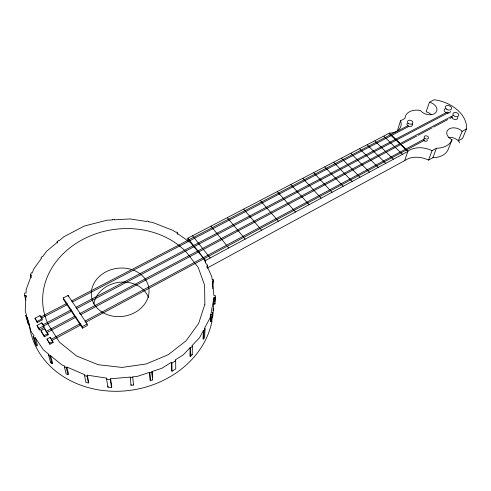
<?xml version="1.0" encoding="UTF-8"?>
<svg xmlns="http://www.w3.org/2000/svg" width="491" height="491" viewBox="0 0 491 491"><rect width="100%" height="100%" fill="white"/><g stroke="black" fill="none" stroke-linecap="round" stroke-linejoin="round"><path stroke-width="0.74" d="M187.82 241.142L187.869 238.178L389.332 133.153A15.129 10.679 14.6 0 0 400.546 120.737L404.922 118.484A14.914 10.385 16.3 0 1 420.462 110.481A9.108 6.242 16.4 0 0 435.468 112.936A9.108 6.242 16.4 0 0 429.447 102.196L434.204 99.759A31.952 22.12 17.1 0 1 466.438 128.992L462.553 138.474L458.312 140.813A8.875 6.217 18.7 0 0 448.7 137.376M190.434 356.601L190.649 348.033L190.121 347.64L189.925 356.208L190.434 356.601L192.196 354.729L192.435 346.149L191.913 345.756L199.579 337.679L203.446 330.382L204.06 330.633L203.636 339.048L203.029 338.802L203.446 330.382M25.827 300.026L24.55 295.6L24.673 293.023L26.06 292.931L26.219 289.463L31.473 275.04L30.497 274.892L31.289 272.708L32.265 272.861L33.578 269.258L41.514 258.248L40.943 258.014L41.999 256.56L42.564 256.793L46.485 251.355L57.619 242.008L57.165 241.67L58.576 240.48L59.03 240.823L63.861 236.766L84.305 226.02L106.983 220.214L112.611 219.9L112.599 219.403L114.495 219.299L114.507 219.796L130.115 218.937L146.864 221.533L146.999 221.048L148.834 221.331L148.699 221.822L152.56 222.417L173.078 230.457L175.563 232.2L175.974 231.82L177.392 232.808L177.398 234.33M24.55 295.6L25.937 295.508L25.231 310.674L26.502 315.216L25.814 315.418L28.613 324.968L29.288 324.766L27.048 317.18L26.361 317.382M205.434 262.102L205.508 260.494L187.869 238.178M206.957 267.435L207.03 265.95L207.632 265.772L206.858 264.011L206.257 264.189L203.747 258.45L205.502 260.672M207.521 267.994L207.632 265.772M210.805 314.013L210.357 321.286L211.652 321.488L212.118 314.222L210.805 314.013L210.031 317.935L204.446 328.491L205.06 328.743L204.618 337.176L203.636 339.048M212.849 284.154L213.131 279.631L212.161 279.698L211.86 276.985L207.03 265.95M210.872 316.677L210.357 321.286M212.842 288.788L213.131 279.631M213.315 281.269L212.345 281.337L213.923 295.551L215.224 295.459L215.414 297.141L214.107 297.233L211.142 312.307L212.456 312.509L211.652 321.488M213.204 310.858L214.107 297.233M214.806 301.683L215.04 298.221M213.653 304.132L214.941 304.039L215.414 297.141M212.118 314.222L212.456 312.509M50.585 355.736L52.574 363.107L52.058 363.592L50.064 356.227L50.585 355.736L61.866 364.881L64.99 366.225L64.438 367.102L66.107 373.884L67.954 374.682L66.31 367.912L66.868 367.035L84.851 374.774L84.575 375.738L85.986 382.569L88.411 382.943L87.03 376.118L87.306 375.155L106.866 378.18L106.602 379.144L107.873 387.092L111.537 387.657L111.795 386.705L110.598 378.757L130.207 377.082L131.042 385.269L133.509 385.054L133.484 384.416M107.873 387.092L108.13 386.135M111.537 387.657L110.334 379.721L110.598 378.757M88.411 382.943L88.681 381.992L87.306 375.155M397.544 130.354L400.546 120.737M42.834 324.803L71.348 309.778M207.116 268.104L404.694 160.6L407.886 151.118L389.332 133.153M429.447 102.196L426.139 111.831A8.985 6.223 16.5 0 1 431.184 114.526M46.357 331.726L46.271 331.388L74.724 316.29M404.694 160.6A21.07 15.381 18.1 0 1 428.545 160.091L432.062 150.645L436.45 148.239A21.162 14.816 17.3 0 0 452.039 139.708A8.998 6.242 18.5 0 1 448.418 129.415A8.998 6.242 18.5 0 1 462.148 131.33L466.438 128.992M428.545 160.091L432.89 157.691L436.45 148.239M452.039 139.708L448.295 149.172A20.874 14.761 17.5 0 1 432.89 157.691M462.148 131.33L458.312 140.813L459.754 142.838M51.328 339.582L51.242 339.25L80.297 323.667M80.935 324.87L51.893 340.478L51.807 340.146M204.06 330.633L205.06 328.743M412.244 124.634L412.219 124.057M67.954 374.682L68.501 373.811L66.868 367.035M190.121 347.64L183.18 354.95L175.103 359.995L175.686 360.762L175.741 368.901L172.022 371.245L171.445 370.478L171.316 362.358L161.809 368.299L151.952 371.558L152.278 377.18M190.649 348.033L192.435 346.149M52.058 363.592L50.579 362.389L51.095 361.904M50.579 362.389L48.56 355.005L49.082 354.52L43.478 349.979L35.266 337.716L34.321 338.25L36.58 345.965L37.512 345.437L35.266 337.716M177.392 232.808L176.981 233.194L190.502 242.671L203.256 257.867M172.022 371.245L171.899 363.131L175.686 360.762M36.58 345.965L35.413 344.216L33.136 336.482L34.082 335.954L31.025 331.388L27.048 317.18M82.488 328.16L87.398 325.508L87.128 323.992L68.096 295.453L63.222 297.976L63.56 299.541L82.488 328.16L82.2 326.644L63.222 297.976M85.661 322.329L424.697 140.138M49.879 344.252L49.616 343.258L52.807 341.54L50.162 337.366L46.976 339.066L49.879 344.252L53.065 342.534L52.807 341.54M82.2 326.644L87.128 323.992M205.508 260.494L407.763 151.492L389.216 133.527M85.023 321.126L424.187 139.162M44.405 336.789L48.173 334.776L47.86 333.604L44.724 328.657L40.956 330.652L44.405 336.789L40.956 330.652M79.468 313.774L452.757 115.686M46.915 332.61L76.037 317.131M80.776 314.608L416.681 136.068M418.037 135.35L432.258 127.795M433.614 127.071L447.835 119.516M449.866 118.435L452.573 116.993M44.086 335.617L47.86 333.604M39.409 329.934L37.494 326.889L37.064 325.367L41.827 322.869L43.754 325.901L44.159 327.423L39.409 329.934L38.985 328.411L71.987 310.975M76.731 308.477L448.529 112.605M76.099 307.28L447.356 112.016M37.304 322.507L37.021 321.488L42.073 318.843L40.01 315.596L34.959 318.223L37.304 322.507L42.349 319.868L42.073 318.843M67.261 303.174L40.765 316.977L41.416 318.156L67.212 304.721M71.336 301.051L408.291 125.487M72.643 301.885L408.776 126.457M130.207 377.082L130.232 377.732L132.742 377.518L132.717 376.873L136.971 376.511L149.583 372.338L150.289 380.666L152.615 379.887L151.952 371.558M150.289 380.666L149.798 372.945L152.167 372.16M84.575 375.738L87.03 376.118M106.602 379.144L110.334 379.721M43.46 325.981L42.993 324.925M46.271 331.388L46.755 332.119M51.242 339.25L51.739 339.993M64.438 367.102L66.31 367.912M191.68 354.342L192.196 354.729M48.56 355.005L50.064 356.227M389.271 133.343L390.363 134.399M391.456 135.455L407.825 151.302M383.931 136.277L402.46 154.346M374.891 140.972L393.401 159.231M367.274 144.937L385.76 163.35M359.75 148.847L378.217 167.413M350.991 153.395L369.435 172.145M341.601 158.28L360.007 177.226M333.782 162.343L352.164 181.455M324.846 166.983L343.197 186.285M313.743 172.758L332.051 192.294M302.892 178.393L321.157 198.168M290.887 184.634L309.097 204.667M277.335 191.68L295.484 212.002M260.316 200.524L278.379 221.22M243.671 209.172L261.648 230.242M227.296 217.685L245.187 239.111M210.97 226.167L226.357 245.015M227.321 246.194L228.763 247.961M192.521 235.76L210.197 257.971M171.316 362.358L171.899 363.131M33.136 336.482L34.321 338.25M43.392 326.214L44.159 327.423M46.215 331.689L44.724 328.657M47.388 333.542L48.173 334.776M52.31 341.343L53.065 342.534M34.959 318.223L37.021 321.488M46.976 339.066L49.616 343.258M37.064 325.367L38.985 328.411M152.4 379.291L152.615 379.887M149.583 372.338L149.798 372.945M25.814 315.418L28.613 324.968M25.937 295.508L26.361 296.981M40.01 315.596L40.287 316.627M41.827 322.869L42.238 324.398M30.497 274.892L31.246 277.71M50.162 337.366L50.42 338.367M68.096 295.453L68.31 296.503M57.165 241.67L57.453 243.082M214.819 302.929L214.941 304.039M132.717 376.873L133.509 385.054M131.017 384.631L131.042 385.269M140.966 274.524A28.981 24.2 -8.8 0 1 130.674 314.461A28.981 24.2 -8.8 0 1 91.301 293.115A28.981 24.2 -8.8 0 1 131.852 269.584M133.196 270.056A28.981 24.2 -8.8 0 1 140.389 274.058M93.793 304.07A28.251 23.844 -9.6 0 1 135.596 284.553M136.283 284.866A28.251 23.844 -9.6 0 1 148.472 297.485M213.266 308.612A92.584 78.394 -9.8 0 1 212.609 317.419M211.995 321.096A92.584 78.394 -9.8 0 1 117.852 391.278A92.584 78.394 -9.8 0 1 29.294 324.434M407.886 151.118A21.371 15.448 18 0 1 432.062 150.645M412.244 124.554A2.737 1.921 15.9 0 1 409.144 126.463A2.737 1.921 15.9 0 1 407.37 123.229M450.48 111.322A3.228 2.197 17.3 0 1 447.258 113.016M446.442 112.801A3.228 2.197 17.3 0 1 444.263 110.819A3.228 2.197 17.3 0 1 445.147 108.799M457.594 117.349A2.983 2.038 17.9 0 1 455.108 119.528A2.983 2.038 17.9 0 1 451.867 116.883M427.348 140.18A1.952 1.381 17.2 0 1 425.617 141.279A1.952 1.381 17.2 0 1 423.573 139.88M423.53 139.505A1.952 1.381 17.2 0 1 423.825 138.855M204.864 304.328L198.659 323.391L186.169 340.729L168.204 354.729L146.183 363.966L122.063 367.434L98.108 364.696L76.614 356.012L59.577 342.264L48.462 324.858A80.45 67.371 -8.6 0 1 82.954 239.387A80.45 67.371 -8.6 0 1 186.292 252.129L198.155 267.337L204.587 285.148L204.864 304.328M408.187 123.223A2.743 1.921 15.9 0 0 412.741 123.137A2.743 1.921 15.9 0 0 409.604 120.191A2.743 1.921 15.9 0 0 408.187 123.223M424.703 138.284A2.228 1.571 17.2 0 0 428.385 138.21A2.228 1.571 17.2 0 0 425.814 135.786A2.228 1.571 17.2 0 0 424.703 138.284M453.77 115.71A2.995 2.038 17.8 0 0 458.668 115.624A2.995 2.038 17.8 0 0 455.139 112.451A2.995 2.038 17.8 0 0 453.77 115.71M446.166 108.977A3.247 2.203 17.3 0 0 451.487 108.892A3.247 2.203 17.3 0 0 447.682 105.467A3.247 2.203 17.3 0 0 446.166 108.977"/></g></svg>
